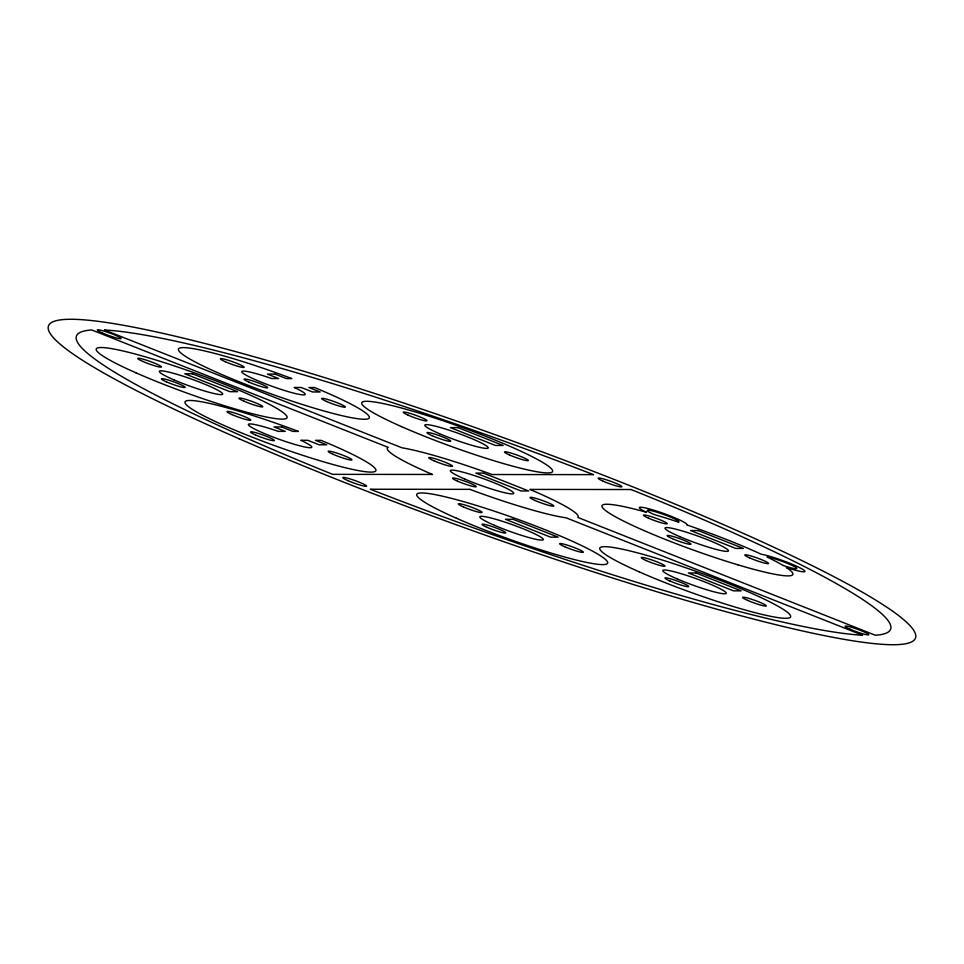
<?xml version="1.0" encoding="UTF-8"?>
<svg xmlns="http://www.w3.org/2000/svg" width="964" height="964" viewBox="0 0 964 964"><rect width="100%" height="100%" fill="white"/><g stroke="black" fill="none" stroke-linecap="round" stroke-linejoin="round"><path stroke-width="1.45" d="M192.451 373.803L184.811 373.791L229.95 391.673L237.59 391.673L192.451 373.803M457.984 427.594L450.345 427.594L495.484 445.464L503.124 445.476L457.984 427.594M483.506 473.095L475.867 473.083L521.006 490.953L528.634 490.965L483.506 473.095M432.426 474.457L332.676 474.348A432.643 45.971 19.8 0 1 91.749 329.977L388.227 447.38A101.401 10.773 19.8 0 0 432.426 474.457M593.402 474.637L492.026 474.529A101.401 10.773 19.8 0 0 401.976 447.802L104.474 329.989A432.643 45.971 19.8 0 1 593.402 474.637M469.805 489.351L370.297 489.242A432.643 45.971 19.8 0 0 862.587 635.216L566.109 517.825A101.401 10.773 19.8 0 1 469.805 489.351M631.083 489.531L529.887 489.423A101.401 10.773 19.8 0 1 577.81 517.427L875.312 635.24A432.643 45.971 19.8 0 0 631.083 489.531M513.041 519.283L505.401 519.271L550.54 537.141L558.168 537.153L513.041 519.283M698.213 530.562L690.586 530.549L735.725 548.42L743.352 548.432L698.213 530.562M695.996 572.978L688.356 572.965L733.496 590.836L741.135 590.848L695.996 572.978M275.065 374.104L267.389 374.08L278.668 378.551L271.619 378.527A33.74 3.591 19.8 0 0 243.41 373.526A33.74 3.591 19.8 0 0 291.285 392.481A33.74 3.591 19.8 0 0 294.189 387.468L301.226 387.492L312.505 391.962L320.168 391.987L308.89 387.516L314.493 387.528A101.401 10.773 19.8 0 1 334.677 413.881A101.401 10.773 19.8 0 1 181.353 353.402A101.401 10.773 19.8 0 1 291.827 378.587L286.344 378.575L275.065 374.104M281.657 426.944L273.993 426.919L285.272 431.39L278.21 431.366A33.74 3.591 19.8 0 0 250.013 426.365A33.74 3.591 19.8 0 0 297.876 445.308A33.74 3.591 19.8 0 0 300.792 440.307L307.817 440.319L319.096 444.79L326.772 444.814L315.493 440.343L321.084 440.367A101.401 10.773 19.8 0 1 341.28 466.721A101.401 10.773 19.8 0 1 187.956 406.242A101.401 10.773 19.8 0 1 298.43 431.426L292.935 431.414L281.657 426.944M639.445 571.953A101.401 10.773 19.8 0 0 790.203 617.394A101.401 10.773 19.8 0 0 655.978 558.108A101.401 10.773 19.8 0 0 639.445 571.953M669.992 581.027A12.652 1.35 19.8 0 0 688.682 586.618A12.652 1.35 19.8 0 0 671.775 579.195A12.652 1.35 19.8 0 0 669.992 581.027M747.594 600.379A12.652 1.35 19.8 0 0 766.272 605.97A12.652 1.35 19.8 0 0 749.365 598.548A12.652 1.35 19.8 0 0 747.594 600.379M646.278 560.59A12.652 1.35 19.8 0 0 664.967 566.181A12.652 1.35 19.8 0 0 648.061 558.759A12.652 1.35 19.8 0 0 646.278 560.59M677.511 579.063A33.74 3.591 19.8 0 0 726.229 593.318A33.74 3.591 19.8 0 0 679.741 573.267A33.74 3.591 19.8 0 0 677.511 579.063M173.966 379.888A33.74 3.591 19.8 0 0 222.684 394.143A33.74 3.591 19.8 0 0 176.195 374.092A33.74 3.591 19.8 0 0 173.966 379.888M142.732 361.416A12.652 1.35 19.8 0 0 161.422 367.019A12.652 1.35 19.8 0 0 144.504 359.584A12.652 1.35 19.8 0 0 142.732 361.416M244.037 401.205A12.652 1.35 19.8 0 0 262.726 406.796A12.652 1.35 19.8 0 0 245.82 399.373A12.652 1.35 19.8 0 0 244.037 401.205M166.447 381.852A12.652 1.35 19.8 0 0 185.136 387.444A12.652 1.35 19.8 0 0 168.218 380.021A12.652 1.35 19.8 0 0 166.447 381.852M135.9 372.791A101.401 10.773 19.8 0 0 286.657 418.231A101.401 10.773 19.8 0 0 152.42 358.945A101.401 10.773 19.8 0 0 135.9 372.791M255.472 434.921A12.652 1.35 19.8 0 0 274.27 440.584A12.652 1.35 19.8 0 0 257.521 433.185A12.652 1.35 19.8 0 0 255.472 434.921M231.914 414.544A12.652 1.35 19.8 0 0 250.712 420.208A12.652 1.35 19.8 0 0 233.963 412.809A12.652 1.35 19.8 0 0 231.914 414.544M333.062 454.273A12.652 1.35 19.8 0 0 351.872 459.936A12.652 1.35 19.8 0 0 335.111 452.538A12.652 1.35 19.8 0 0 333.062 454.273M465.01 479.18A33.74 3.591 19.8 0 0 513.74 493.435A33.74 3.591 19.8 0 0 467.251 473.384A33.74 3.591 19.8 0 0 465.01 479.18M457.382 481.084A12.652 1.35 19.8 0 0 476.18 486.748A12.652 1.35 19.8 0 0 459.406 479.349A12.652 1.35 19.8 0 0 457.382 481.084M433.667 460.659A12.652 1.35 19.8 0 0 452.465 466.311A12.652 1.35 19.8 0 0 435.692 458.912A12.652 1.35 19.8 0 0 433.667 460.659M534.984 500.449A12.652 1.35 19.8 0 0 553.77 506.1A12.652 1.35 19.8 0 0 536.996 498.701A12.652 1.35 19.8 0 0 534.984 500.449M239.168 438.777A460.72 48.959 19.8 0 0 914.728 639.469A460.72 48.959 19.8 0 0 292.116 367.754A460.72 48.959 19.8 0 0 239.168 438.777M102.244 332.942A12.652 1.35 19.8 0 0 121.042 338.605A12.652 1.35 19.8 0 0 104.269 331.194A12.652 1.35 19.8 0 0 102.244 332.942M603.042 481.144A12.652 1.35 19.8 0 0 621.828 486.808A12.652 1.35 19.8 0 0 605.055 479.397A12.652 1.35 19.8 0 0 603.042 481.144M849.935 629.155A12.652 1.35 19.8 0 0 868.733 634.818A12.652 1.35 19.8 0 0 851.959 627.419A12.652 1.35 19.8 0 0 849.935 629.155M347.739 480.566A12.652 1.35 19.8 0 0 366.537 486.23A12.652 1.35 19.8 0 0 349.763 478.819A12.652 1.35 19.8 0 0 347.739 480.566M401.434 426.582A101.401 10.773 19.8 0 0 552.191 472.023A101.401 10.773 19.8 0 0 417.966 412.737A101.401 10.773 19.8 0 0 401.434 426.582M431.98 435.644A12.652 1.35 19.8 0 0 450.67 441.247A12.652 1.35 19.8 0 0 433.752 433.812A12.652 1.35 19.8 0 0 431.98 435.644M509.582 455.008A12.652 1.35 19.8 0 0 528.26 460.599A12.652 1.35 19.8 0 0 511.354 453.164A12.652 1.35 19.8 0 0 509.582 455.008M408.266 415.219A12.652 1.35 19.8 0 0 426.956 420.81A12.652 1.35 19.8 0 0 410.049 413.387A12.652 1.35 19.8 0 0 408.266 415.219M439.5 433.692A33.74 3.591 19.8 0 0 488.218 447.947A33.74 3.591 19.8 0 0 441.729 427.896A33.74 3.591 19.8 0 0 439.5 433.692M326.459 401.434A12.652 1.35 19.8 0 0 345.269 407.109A12.652 1.35 19.8 0 0 328.519 399.711A12.652 1.35 19.8 0 0 326.459 401.434M225.311 361.717A12.652 1.35 19.8 0 0 244.121 367.38A12.652 1.35 19.8 0 0 227.359 359.982A12.652 1.35 19.8 0 0 225.311 361.717M248.869 382.081A12.652 1.35 19.8 0 0 267.679 387.757A12.652 1.35 19.8 0 0 250.917 380.358A12.652 1.35 19.8 0 0 248.869 382.081M737.737 564.771A101.401 10.773 19.8 0 0 786.359 567.519A25.305 2.687 19.8 0 0 800.626 568.17A25.305 2.687 19.8 0 0 761.162 554.204A101.401 10.773 19.8 0 0 686.766 524.91A25.305 2.687 19.8 0 0 655.243 510.655A25.305 2.687 19.8 0 0 646.531 512.294A101.401 10.773 19.8 0 0 613.598 515.752A101.401 10.773 19.8 0 0 737.737 564.771M678.415 522.102A101.401 10.773 19.8 0 0 653.869 514.402A16.87 1.795 19.8 0 1 649.23 510.281A16.87 1.795 19.8 0 1 669.173 516.535A16.87 1.795 19.8 0 1 678.415 522.102M783.069 565.446A101.401 10.773 19.8 0 0 767.007 556.963A16.87 1.795 19.8 0 1 794.095 566.398A16.87 1.795 19.8 0 1 783.069 565.446M679.728 536.647A33.74 3.591 19.8 0 0 728.459 550.902A33.74 3.591 19.8 0 0 681.97 530.851A33.74 3.591 19.8 0 0 679.728 536.647M648.507 518.174A12.652 1.35 19.8 0 0 667.196 523.765A12.652 1.35 19.8 0 0 650.278 516.343A12.652 1.35 19.8 0 0 648.507 518.174M749.811 557.963A12.652 1.35 19.8 0 0 768.501 563.554A12.652 1.35 19.8 0 0 751.583 556.132A12.652 1.35 19.8 0 0 749.811 557.963M672.221 538.611A12.652 1.35 19.8 0 0 690.911 544.202A12.652 1.35 19.8 0 0 673.993 536.767A12.652 1.35 19.8 0 0 672.221 538.611M494.544 525.368A33.74 3.591 19.8 0 0 543.274 539.623A33.74 3.591 19.8 0 0 496.785 519.572A33.74 3.591 19.8 0 0 494.544 525.368M463.323 506.895A12.652 1.35 19.8 0 0 482.012 512.487A12.652 1.35 19.8 0 0 465.094 505.064A12.652 1.35 19.8 0 0 463.323 506.895M564.627 546.684A12.652 1.35 19.8 0 0 583.316 552.276A12.652 1.35 19.8 0 0 566.398 544.853A12.652 1.35 19.8 0 0 564.627 546.684M487.037 527.332A12.652 1.35 19.8 0 0 505.726 532.923A12.652 1.35 19.8 0 0 488.808 525.501A12.652 1.35 19.8 0 0 487.037 527.332M456.49 518.271A101.401 10.773 19.8 0 0 607.248 563.699A101.401 10.773 19.8 0 0 473.011 504.413A101.401 10.773 19.8 0 0 456.49 518.271"/></g></svg>
